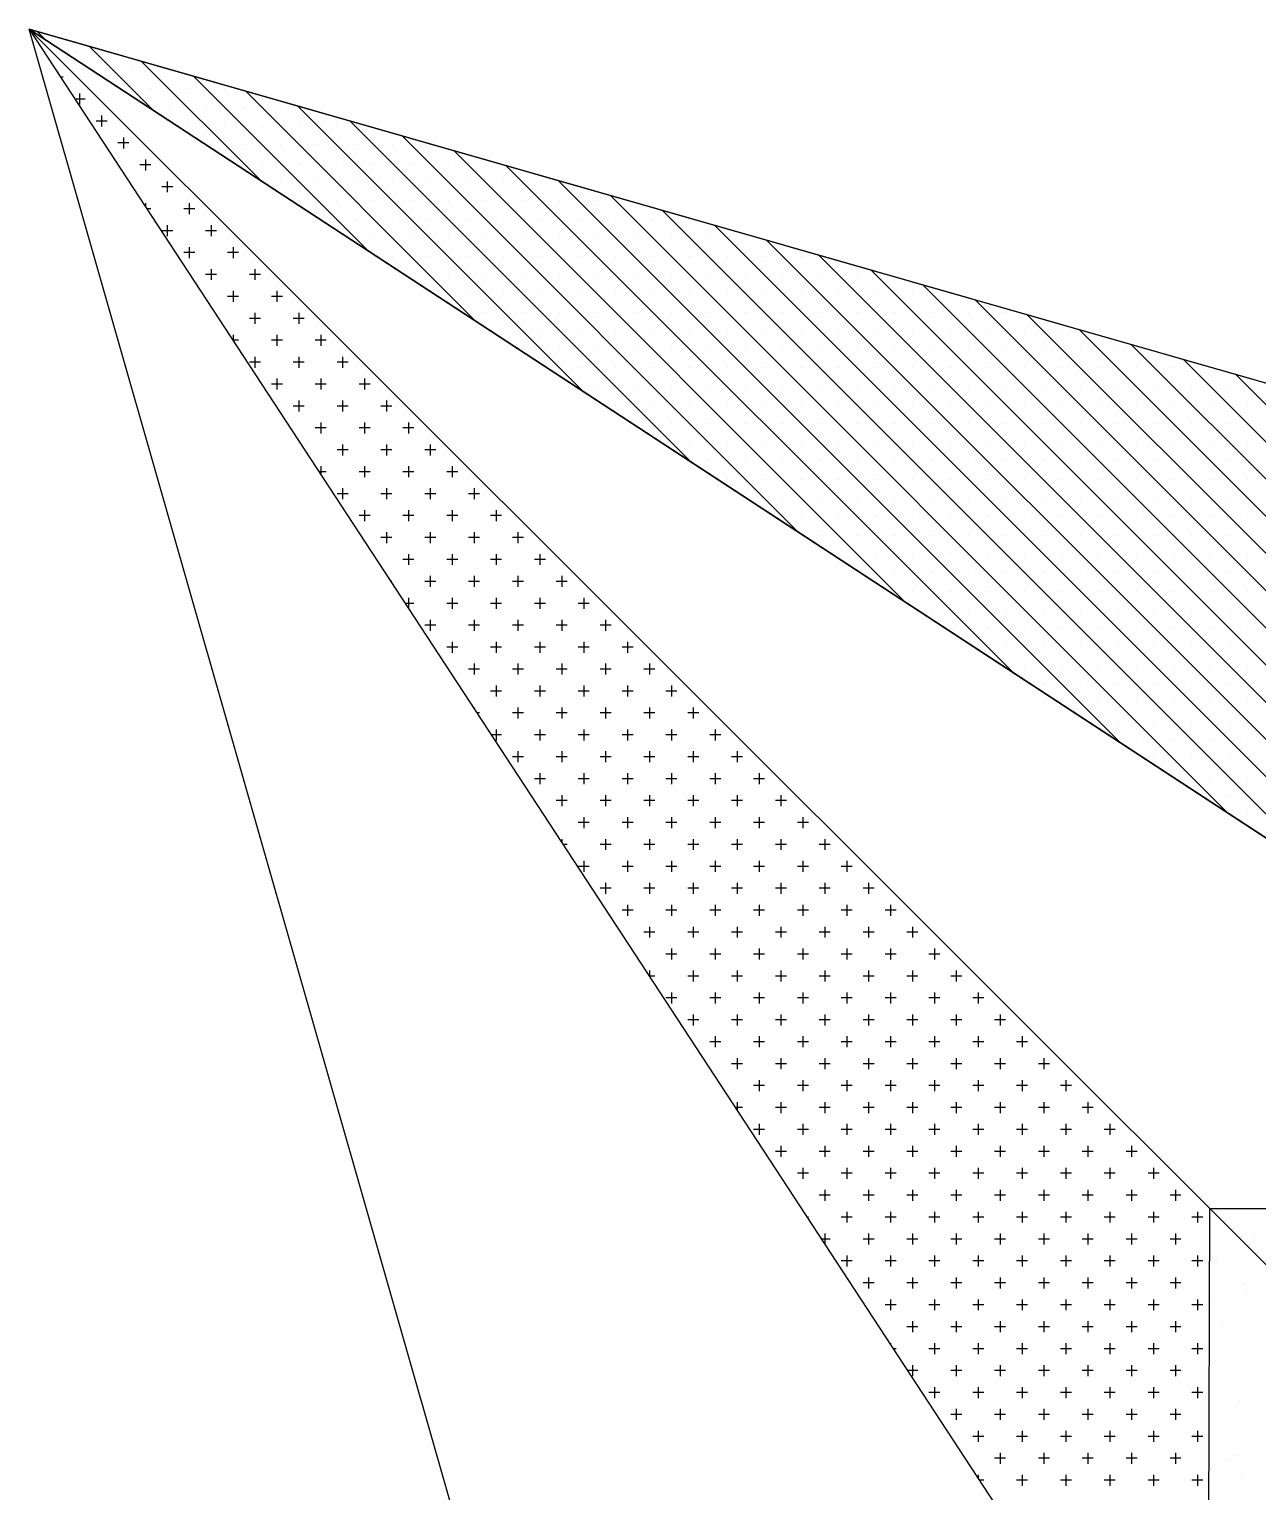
# Model space of a CAD drawing. Extents: x 17373 to 24759, y 49315 to 53755.
# Drawn here: x 19573 to 20344, y 50598 to 51515 of the extents above; entities that cross this region are included whole.
import ezdxf

# ---------------------------------------------------------------- set-up
doc = ezdxf.new("R2010")
doc.units = 0
doc.header["$LTSCALE"] = 10
doc.header["$MEASUREMENT"] = 0
doc.layers.get('0').update_dxf_attribs({"color": 3, "linetype": 'CONTINUOUS'})
for name, color, linetype in [('3', 3, 'CONTINUOUS'), ('7', 7, 'CONTINUOUS'), ('BH', 3, 'CONTINUOUS')]:
    doc.layers.add(name, color=color, linetype=linetype)

# ---------------------------------------------------------------- blocks, each defined once
blk = doc.blocks.new('*X7')
at = {"color": 0}
for p, q in [((1341.43, 642.65), (1341.43, 642.65)), ((1343.61, 635.95), (1343.61, 635.95)), ((1344.87, 597.42), (1344.87, 597.42)), ((1347.07, 598.44), (1347.07, 598.44)), ((1349.46, 591.92), (1349.46, 591.92))]:
    blk.add_line(p, q, dxfattribs=at)
blk = doc.blocks.new('*X5')
at = {"color": 0}
for p, q in [((1342.01, 654.97), (1342.01, 654.97)), ((1349.82, 647.48), (1349.82, 647.48)), ((1350.49, 645.51), (1350.49, 645.51)), ((1348.6, 614.19), (1348.6, 614.19))]:
    blk.add_line(p, q, dxfattribs=at)
blk = doc.blocks.new('*X4')
at = {"color": 0}
blk.add_line((1352.72, 660.56), (1352.72, 660.56), dxfattribs=at)
blk = doc.blocks.new('*X6')
at = {"color": 0}
for p, q in [((668.75, 1418.75), (671.875, 1418.75)), ((670.3125, 1417.1875), (670.3125, 1420.3125)), ((681.25, 1418.75), (684.375, 1418.75)), ((682.8125, 1417.1875), (682.8125, 1420.3125)), ((693.75, 1418.75), (696.875, 1418.75)), ((695.3125, 1417.1875), (695.3125, 1420.3125)), ((706.25, 1418.75), (709.375, 1418.75)), ((707.8125, 1417.1875), (707.8125, 1420.3125)), ((718.75, 1418.75), (721.875, 1418.75)), ((720.3125, 1417.1875), (720.3125, 1420.3125)), ((731.25, 1418.75), (732.5215, 1418.75)), ((732.8125, 1417.1875), (732.8125, 1418.3056)), ((676.5625, 1410.9375), (676.5625, 1414.0625)), ((689.0625, 1410.9375), (689.0625, 1414.0625)), ((701.5625, 1410.9375), (701.5625, 1414.0625)), ((714.0625, 1410.9375), (714.0625, 1414.0625)), ((726.5625, 1410.9375), (726.5625, 1414.0625)), ((675, 1412.5), (678.125, 1412.5)), ((687.5, 1412.5), (690.625, 1412.5)), ((700, 1412.5), (703.125, 1412.5)), ((712.5, 1412.5), (715.625, 1412.5)), ((725, 1412.5), (728.125, 1412.5)), ((668.75, 1406.25), (671.875, 1406.25)), ((670.3125, 1404.6875), (670.3125, 1407.8125)), ((681.25, 1406.25), (684.375, 1406.25)), ((682.8125, 1404.6875), (682.8125, 1407.8125)), ((693.75, 1406.25), (696.875, 1406.25)), ((695.3125, 1404.6875), (695.3125, 1407.8125)), ((706.25, 1406.25), (709.375, 1406.25)), ((707.8125, 1404.6875), (707.8125, 1407.8125)), ((718.75, 1406.25), (721.875, 1406.25)), ((720.3125, 1404.6875), (720.3125, 1407.8125)), ((731.25, 1406.25), (734.375, 1406.25)), ((732.8125, 1404.6875), (732.8125, 1407.8125)), ((676.5625, 1398.4375), (676.5625, 1401.5625)), ((689.0625, 1398.4375), (689.0625, 1401.5625)), ((701.5625, 1398.4375), (701.5625, 1401.5625)), ((714.0625, 1398.4375), (714.0625, 1401.5625)), ((726.5625, 1398.4375), (726.5625, 1401.5625)), ((739.0625, 1398.4375), (739.0625, 1401.5625)), ((675, 1400), (678.125, 1400)), ((687.5, 1400), (690.625, 1400)), ((700, 1400), (703.125, 1400)), ((712.5, 1400), (715.625, 1400)), ((725, 1400), (728.125, 1400)), ((737.5, 1400), (740.625, 1400)), ((668.75, 1393.75), (671.875, 1393.75)), ((670.3125, 1392.1875), (670.3125, 1395.3125)), ((681.25, 1393.75), (684.375, 1393.75)), ((682.8125, 1392.1875), (682.8125, 1395.3125)), ((693.75, 1393.75), (696.875, 1393.75)), ((695.3125, 1392.1875), (695.3125, 1395.3125)), ((706.25, 1393.75), (709.375, 1393.75)), ((707.8125, 1392.1875), (707.8125, 1395.3125)), ((718.75, 1393.75), (721.875, 1393.75)), ((720.3125, 1392.1875), (720.3125, 1395.3125)), ((731.25, 1393.75), (734.375, 1393.75)), ((732.8125, 1392.1875), (732.8125, 1395.3125)), ((743.75, 1393.75), (746.875, 1393.75)), ((745.3125, 1392.1875), (745.3125, 1395.3125)), ((676.5625, 1385.9375), (676.5625, 1389.0625)), ((689.0625, 1385.9375), (689.0625, 1389.0625)), ((701.5625, 1385.9375), (701.5625, 1389.0625)), ((714.0625, 1385.9375), (714.0625, 1389.0625)), ((726.5625, 1385.9375), (726.5625, 1389.0625)), ((739.0625, 1385.9375), (739.0625, 1389.0625)), ((751.5625, 1385.9375), (751.5625, 1389.0625)), ((675, 1387.5), (678.125, 1387.5)), ((687.5, 1387.5), (690.625, 1387.5)), ((700, 1387.5), (703.125, 1387.5)), ((712.5, 1387.5), (715.625, 1387.5)), ((725, 1387.5), (728.125, 1387.5)), ((737.5, 1387.5), (740.625, 1387.5)), ((750, 1387.5), (752.9863, 1387.5)), ((668.75, 1381.25), (671.875, 1381.25)), ((670.3125, 1379.6875), (670.3125, 1382.8125)), ((681.25, 1381.25), (684.375, 1381.25)), ((682.8125, 1379.6875), (682.8125, 1382.8125)), ((693.75, 1381.25), (696.875, 1381.25)), ((695.3125, 1379.6875), (695.3125, 1382.8125)), ((706.25, 1381.25), (709.375, 1381.25)), ((707.8125, 1379.6875), (707.8125, 1382.8125)), ((718.75, 1381.25), (721.875, 1381.25)), ((720.3125, 1379.6875), (720.3125, 1382.8125)), ((731.25, 1381.25), (734.375, 1381.25)), ((732.8125, 1379.6875), (732.8125, 1382.8125)), ((743.75, 1381.25), (746.875, 1381.25)), ((745.3125, 1379.6875), (745.3125, 1382.8125)), ((756.25, 1381.25), (757.0793, 1381.25)), ((676.5625, 1373.4375), (676.5625, 1376.5625)), ((689.0625, 1373.4375), (689.0625, 1376.5625)), ((701.5625, 1373.4375), (701.5625, 1376.5625)), ((714.0625, 1373.4375), (714.0625, 1376.5625)), ((726.5625, 1373.4375), (726.5625, 1376.5625)), ((739.0625, 1373.4375), (739.0625, 1376.5625)), ((751.5625, 1373.4375), (751.5625, 1376.5625)), ((757.8125, 1379.6875), (757.8125, 1380.1304)), ((675, 1375), (678.125, 1375)), ((687.5, 1375), (690.625, 1375)), ((700, 1375), (703.125, 1375)), ((712.5, 1375), (715.625, 1375)), ((725, 1375), (728.125, 1375)), ((737.5, 1375), (740.625, 1375)), ((750, 1375), (753.125, 1375)), ((668.75, 1368.75), (671.875, 1368.75)), ((670.3125, 1367.1875), (670.3125, 1370.3125)), ((681.25, 1368.75), (684.375, 1368.75)), ((682.8125, 1367.1875), (682.8125, 1370.3125)), ((693.75, 1368.75), (696.875, 1368.75)), ((695.3125, 1367.1875), (695.3125, 1370.3125)), ((706.25, 1368.75), (709.375, 1368.75)), ((707.8125, 1367.1875), (707.8125, 1370.3125)), ((718.75, 1368.75), (721.875, 1368.75)), ((720.3125, 1367.1875), (720.3125, 1370.3125)), ((731.25, 1368.75), (734.375, 1368.75)), ((732.8125, 1367.1875), (732.8125, 1370.3125)), ((743.75, 1368.75), (746.875, 1368.75)), ((745.3125, 1367.1875), (745.3125, 1370.3125)), ((756.25, 1368.75), (759.375, 1368.75)), ((757.8125, 1367.1875), (757.8125, 1370.3125)), ((676.5625, 1360.9375), (676.5625, 1364.0625)), ((689.0625, 1360.9375), (689.0625, 1364.0625)), ((701.5625, 1360.9375), (701.5625, 1364.0625)), ((714.0625, 1360.9375), (714.0625, 1364.0625)), ((726.5625, 1360.9375), (726.5625, 1364.0625)), ((739.0625, 1360.9375), (739.0625, 1364.0625)), ((751.5625, 1360.9375), (751.5625, 1364.0625)), ((764.0625, 1360.9375), (764.0625, 1364.0625)), ((675, 1362.5), (678.125, 1362.5)), ((687.5, 1362.5), (690.625, 1362.5)), ((700, 1362.5), (703.125, 1362.5)), ((712.5, 1362.5), (715.625, 1362.5)), ((725, 1362.5), (728.125, 1362.5)), ((737.5, 1362.5), (740.625, 1362.5)), ((750, 1362.5), (753.125, 1362.5)), ((762.5, 1362.5), (765.625, 1362.5)), ((668.75, 1356.25), (671.875, 1356.25)), ((670.3125, 1354.6875), (670.3125, 1357.8125)), ((681.25, 1356.25), (684.375, 1356.25)), ((682.8125, 1354.6875), (682.8125, 1357.8125)), ((693.75, 1356.25), (696.875, 1356.25)), ((695.3125, 1354.6875), (695.3125, 1357.8125)), ((706.25, 1356.25), (709.375, 1356.25)), ((707.8125, 1354.6875), (707.8125, 1357.8125)), ((718.75, 1356.25), (721.875, 1356.25)), ((720.3125, 1354.6875), (720.3125, 1357.8125)), ((731.25, 1356.25), (734.375, 1356.25)), ((732.8125, 1354.6875), (732.8125, 1357.8125)), ((743.75, 1356.25), (746.875, 1356.25)), ((745.3125, 1354.6875), (745.3125, 1357.8125)), ((756.25, 1356.25), (759.375, 1356.25)), ((757.8125, 1354.6875), (757.8125, 1357.8125)), ((768.75, 1356.25), (771.875, 1356.25)), ((770.3125, 1354.6875), (770.3125, 1357.8125)), ((676.5625, 1348.4375), (676.5625, 1351.5625)), ((689.0625, 1348.4375), (689.0625, 1351.5625)), ((701.5625, 1348.4375), (701.5625, 1351.5625)), ((714.0625, 1348.4375), (714.0625, 1351.5625)), ((726.5625, 1348.4375), (726.5625, 1351.5625)), ((739.0625, 1348.4375), (739.0625, 1351.5625)), ((751.5625, 1348.4375), (751.5625, 1351.5625)), ((764.0625, 1348.4375), (764.0625, 1351.5625)), ((776.5625, 1348.4375), (776.5625, 1351.499)), ((675, 1350), (678.125, 1350)), ((687.5, 1350), (690.625, 1350)), ((700, 1350), (703.125, 1350)), ((712.5, 1350), (715.625, 1350)), ((725, 1350), (728.125, 1350)), ((737.5, 1350), (740.625, 1350)), ((750, 1350), (753.125, 1350)), ((762.5, 1350), (765.625, 1350)), ((775, 1350), (777.5441, 1350)), ((668.75, 1343.75), (671.875, 1343.75)), ((670.3125, 1342.1875), (670.3125, 1345.3125)), ((681.25, 1343.75), (684.375, 1343.75)), ((682.8125, 1342.1875), (682.8125, 1345.3125)), ((693.75, 1343.75), (696.875, 1343.75)), ((695.3125, 1342.1875), (695.3125, 1345.3125)), ((706.25, 1343.75), (709.375, 1343.75)), ((707.8125, 1342.1875), (707.8125, 1345.3125)), ((718.75, 1343.75), (721.875, 1343.75)), ((720.3125, 1342.1875), (720.3125, 1345.3125)), ((731.25, 1343.75), (734.375, 1343.75)), ((732.8125, 1342.1875), (732.8125, 1345.3125)), ((743.75, 1343.75), (746.875, 1343.75)), ((745.3125, 1342.1875), (745.3125, 1345.3125)), ((756.25, 1343.75), (759.375, 1343.75)), ((757.8125, 1342.1875), (757.8125, 1345.3125)), ((768.75, 1343.75), (771.875, 1343.75)), ((770.3125, 1342.1875), (770.3125, 1345.3125)), ((781.25, 1343.75), (781.6371, 1343.75)), ((676.5625, 1335.9375), (676.5625, 1339.0625)), ((689.0625, 1335.9375), (689.0625, 1339.0625)), ((701.5625, 1335.9375), (701.5625, 1339.0625)), ((714.0625, 1335.9375), (714.0625, 1339.0625)), ((726.5625, 1335.9375), (726.5625, 1339.0625)), ((739.0625, 1335.9375), (739.0625, 1339.0625)), ((751.5625, 1335.9375), (751.5625, 1339.0625)), ((764.0625, 1335.9375), (764.0625, 1339.0625)), ((776.5625, 1335.9375), (776.5625, 1339.0625)), ((675, 1337.5), (678.125, 1337.5)), ((687.5, 1337.5), (690.625, 1337.5)), ((700, 1337.5), (703.125, 1337.5)), ((712.5, 1337.5), (715.625, 1337.5)), ((725, 1337.5), (728.125, 1337.5)), ((737.5, 1337.5), (740.625, 1337.5)), ((750, 1337.5), (753.125, 1337.5)), ((762.5, 1337.5), (765.625, 1337.5)), ((775, 1337.5), (778.125, 1337.5)), ((681.25, 1331.25), (684.375, 1331.25)), ((682.8125, 1329.6875), (682.8125, 1332.8125)), ((693.75, 1331.25), (696.875, 1331.25)), ((695.3125, 1329.6875), (695.3125, 1332.8125)), ((706.25, 1331.25), (709.375, 1331.25)), ((707.8125, 1329.6875), (707.8125, 1332.8125)), ((718.75, 1331.25), (721.875, 1331.25)), ((720.3125, 1329.6875), (720.3125, 1332.8125)), ((731.25, 1331.25), (734.375, 1331.25)), ((732.8125, 1329.6875), (732.8125, 1332.8125)), ((743.75, 1331.25), (746.875, 1331.25)), ((745.3125, 1329.6875), (745.3125, 1332.8125)), ((756.25, 1331.25), (759.375, 1331.25)), ((757.8125, 1329.6875), (757.8125, 1332.8125)), ((768.75, 1331.25), (771.875, 1331.25)), ((770.3125, 1329.6875), (770.3125, 1332.8125)), ((781.25, 1331.25), (784.375, 1331.25)), ((782.8125, 1329.6875), (782.8125, 1332.8125)), ((689.0625, 1323.4375), (689.0625, 1326.5625)), ((701.5625, 1323.4375), (701.5625, 1326.5625)), ((714.0625, 1323.4375), (714.0625, 1326.5625)), ((726.5625, 1323.4375), (726.5625, 1326.5625)), ((739.0625, 1323.4375), (739.0625, 1326.5625)), ((751.5625, 1323.4375), (751.5625, 1326.5625)), ((764.0625, 1323.4375), (764.0625, 1326.5625)), ((776.5625, 1323.4375), (776.5625, 1326.5625)), ((789.0625, 1323.4375), (789.0625, 1326.5625)), ((687.5, 1325), (690.625, 1325)), ((700, 1325), (703.125, 1325)), ((712.5, 1325), (715.625, 1325)), ((725, 1325), (728.125, 1325)), ((737.5, 1325), (740.625, 1325)), ((750, 1325), (753.125, 1325)), ((762.5, 1325), (765.625, 1325)), ((775, 1325), (778.125, 1325)), ((787.5, 1325), (790.625, 1325)), ((693.75, 1318.75), (696.875, 1318.75)), ((695.3125, 1317.1875), (695.3125, 1320.3125)), ((706.25, 1318.75), (709.375, 1318.75)), ((707.8125, 1317.1875), (707.8125, 1320.3125)), ((718.75, 1318.75), (721.875, 1318.75)), ((720.3125, 1317.1875), (720.3125, 1320.3125)), ((731.25, 1318.75), (734.375, 1318.75)), ((732.8125, 1317.1875), (732.8125, 1320.3125)), ((743.75, 1318.75), (746.875, 1318.75)), ((745.3125, 1317.1875), (745.3125, 1320.3125)), ((756.25, 1318.75), (759.375, 1318.75)), ((757.8125, 1317.1875), (757.8125, 1320.3125)), ((768.75, 1318.75), (771.875, 1318.75)), ((770.3125, 1317.1875), (770.3125, 1320.3125)), ((781.25, 1318.75), (784.375, 1318.75)), ((782.8125, 1317.1875), (782.8125, 1320.3125)), ((793.75, 1318.75), (796.875, 1318.75)), ((795.3125, 1317.1875), (795.3125, 1320.3125)), ((701.5625, 1310.9375), (701.5625, 1314.0625)), ((714.0625, 1310.9375), (714.0625, 1314.0625)), ((726.5625, 1310.9375), (726.5625, 1314.0625)), ((739.0625, 1310.9375), (739.0625, 1314.0625)), ((751.5625, 1310.9375), (751.5625, 1314.0625)), ((764.0625, 1310.9375), (764.0625, 1314.0625)), ((776.5625, 1310.9375), (776.5625, 1314.0625)), ((789.0625, 1310.9375), (789.0625, 1314.0625)), ((700, 1312.5), (703.125, 1312.5)), ((712.5, 1312.5), (715.625, 1312.5)), ((725, 1312.5), (728.125, 1312.5)), ((737.5, 1312.5), (740.625, 1312.5)), ((750, 1312.5), (753.125, 1312.5)), ((762.5, 1312.5), (765.625, 1312.5)), ((775, 1312.5), (778.125, 1312.5)), ((787.5, 1312.5), (790.625, 1312.5)), ((800, 1312.5), (802.1019, 1312.5)), ((801.5625, 1310.9375), (801.5625, 1313.3237)), ((706.25, 1306.25), (709.375, 1306.25)), ((707.8125, 1304.6875), (707.8125, 1307.8125)), ((718.75, 1306.25), (721.875, 1306.25)), ((720.3125, 1304.6875), (720.3125, 1307.8125)), ((731.25, 1306.25), (734.375, 1306.25)), ((732.8125, 1304.6875), (732.8125, 1307.8125)), ((743.75, 1306.25), (746.875, 1306.25)), ((745.3125, 1304.6875), (745.3125, 1307.8125)), ((756.25, 1306.25), (759.375, 1306.25)), ((757.8125, 1304.6875), (757.8125, 1307.8125)), ((768.75, 1306.25), (771.875, 1306.25)), ((770.3125, 1304.6875), (770.3125, 1307.8125)), ((781.25, 1306.25), (784.375, 1306.25)), ((782.8125, 1304.6875), (782.8125, 1307.8125)), ((793.75, 1306.25), (796.875, 1306.25)), ((795.3125, 1304.6875), (795.3125, 1307.8125)), ((714.0625, 1298.4375), (714.0625, 1301.5625)), ((726.5625, 1298.4375), (726.5625, 1301.5625)), ((739.0625, 1298.4375), (739.0625, 1301.5625)), ((751.5625, 1298.4375), (751.5625, 1301.5625)), ((764.0625, 1298.4375), (764.0625, 1301.5625)), ((776.5625, 1298.4375), (776.5625, 1301.5625)), ((789.0625, 1298.4375), (789.0625, 1301.5625)), ((801.5625, 1298.4375), (801.5625, 1301.5625)), ((712.5, 1300), (715.625, 1300)), ((725, 1300), (728.125, 1300)), ((737.5, 1300), (740.625, 1300)), ((750, 1300), (753.125, 1300)), ((762.5, 1300), (765.625, 1300)), ((775, 1300), (778.125, 1300)), ((787.5, 1300), (790.625, 1300)), ((800, 1300), (803.125, 1300)), ((718.75, 1293.75), (721.875, 1293.75)), ((720.3125, 1292.1875), (720.3125, 1295.3125)), ((731.25, 1293.75), (734.375, 1293.75)), ((732.8125, 1292.1875), (732.8125, 1295.3125)), ((743.75, 1293.75), (746.875, 1293.75)), ((745.3125, 1292.1875), (745.3125, 1295.3125)), ((756.25, 1293.75), (759.375, 1293.75)), ((757.8125, 1292.1875), (757.8125, 1295.3125)), ((768.75, 1293.75), (771.875, 1293.75)), ((770.3125, 1292.1875), (770.3125, 1295.3125)), ((781.25, 1293.75), (784.375, 1293.75)), ((782.8125, 1292.1875), (782.8125, 1295.3125)), ((793.75, 1293.75), (796.875, 1293.75)), ((795.3125, 1292.1875), (795.3125, 1295.3125)), ((806.25, 1293.75), (809.375, 1293.75)), ((807.8125, 1292.1875), (807.8125, 1295.3125)), ((726.5625, 1285.9375), (726.5625, 1289.0625)), ((739.0625, 1285.9375), (739.0625, 1289.0625)), ((751.5625, 1285.9375), (751.5625, 1289.0625)), ((764.0625, 1285.9375), (764.0625, 1289.0625)), ((776.5625, 1285.9375), (776.5625, 1289.0625)), ((789.0625, 1285.9375), (789.0625, 1289.0625)), ((801.5625, 1285.9375), (801.5625, 1289.0625)), ((814.0625, 1285.9375), (814.0625, 1289.0625)), ((725, 1287.5), (728.125, 1287.5)), ((737.5, 1287.5), (740.625, 1287.5)), ((750, 1287.5), (753.125, 1287.5)), ((762.5, 1287.5), (765.625, 1287.5)), ((775, 1287.5), (778.125, 1287.5)), ((787.5, 1287.5), (790.625, 1287.5)), ((800, 1287.5), (803.125, 1287.5)), ((812.5, 1287.5), (815.625, 1287.5)), ((731.25, 1281.25), (734.375, 1281.25)), ((732.8125, 1279.6875), (732.8125, 1282.8125)), ((743.75, 1281.25), (746.875, 1281.25)), ((745.3125, 1279.6875), (745.3125, 1282.8125)), ((756.25, 1281.25), (759.375, 1281.25)), ((757.8125, 1279.6875), (757.8125, 1282.8125)), ((768.75, 1281.25), (771.875, 1281.25)), ((770.3125, 1279.6875), (770.3125, 1282.8125)), ((781.25, 1281.25), (784.375, 1281.25)), ((782.8125, 1279.6875), (782.8125, 1282.8125)), ((793.75, 1281.25), (796.875, 1281.25)), ((795.3125, 1279.6875), (795.3125, 1282.8125)), ((806.25, 1281.25), (809.375, 1281.25)), ((807.8125, 1279.6875), (807.8125, 1282.8125)), ((818.75, 1281.25), (821.875, 1281.25)), ((820.3125, 1279.6875), (820.3125, 1282.8125)), ((739.0625, 1273.4375), (739.0625, 1276.5625)), ((751.5625, 1273.4375), (751.5625, 1276.5625)), ((764.0625, 1273.4375), (764.0625, 1276.5625)), ((776.5625, 1273.4375), (776.5625, 1276.5625)), ((789.0625, 1273.4375), (789.0625, 1276.5625)), ((801.5625, 1273.4375), (801.5625, 1276.5625)), ((814.0625, 1273.4375), (814.0625, 1276.5625)), ((737.5, 1275), (740.625, 1275)), ((750, 1275), (753.125, 1275)), ((762.5, 1275), (765.625, 1275)), ((775, 1275), (778.125, 1275)), ((787.5, 1275), (790.625, 1275)), ((800, 1275), (803.125, 1275)), ((812.5, 1275), (815.625, 1275)), ((825, 1275), (826.6598, 1275)), ((826.5625, 1273.4375), (826.5625, 1275.1485)), ((743.75, 1268.75), (746.875, 1268.75)), ((745.3125, 1267.1875), (745.3125, 1270.3125)), ((756.25, 1268.75), (759.375, 1268.75)), ((757.8125, 1267.1875), (757.8125, 1270.3125)), ((768.75, 1268.75), (771.875, 1268.75)), ((770.3125, 1267.1875), (770.3125, 1270.3125)), ((781.25, 1268.75), (784.375, 1268.75)), ((782.8125, 1267.1875), (782.8125, 1270.3125)), ((793.75, 1268.75), (796.875, 1268.75)), ((795.3125, 1267.1875), (795.3125, 1270.3125)), ((806.25, 1268.75), (809.375, 1268.75)), ((807.8125, 1267.1875), (807.8125, 1270.3125)), ((818.75, 1268.75), (821.875, 1268.75)), ((820.3125, 1267.1875), (820.3125, 1270.3125)), ((751.5625, 1260.9375), (751.5625, 1264.0625)), ((764.0625, 1260.9375), (764.0625, 1264.0625)), ((776.5625, 1260.9375), (776.5625, 1264.0625)), ((789.0625, 1260.9375), (789.0625, 1264.0625)), ((801.5625, 1260.9375), (801.5625, 1264.0625)), ((814.0625, 1260.9375), (814.0625, 1264.0625)), ((826.5625, 1260.9375), (826.5625, 1264.0625)), ((750, 1262.5), (753.125, 1262.5)), ((762.5, 1262.5), (765.625, 1262.5)), ((775, 1262.5), (778.125, 1262.5)), ((787.5, 1262.5), (790.625, 1262.5)), ((800, 1262.5), (803.125, 1262.5)), ((812.5, 1262.5), (815.625, 1262.5)), ((825, 1262.5), (828.125, 1262.5)), ((756.25, 1256.25), (759.375, 1256.25)), ((757.8125, 1254.6875), (757.8125, 1257.8125)), ((768.75, 1256.25), (771.875, 1256.25)), ((770.3125, 1254.6875), (770.3125, 1257.8125)), ((781.25, 1256.25), (784.375, 1256.25)), ((782.8125, 1254.6875), (782.8125, 1257.8125)), ((793.75, 1256.25), (796.875, 1256.25)), ((795.3125, 1254.6875), (795.3125, 1257.8125)), ((806.25, 1256.25), (809.375, 1256.25)), ((807.8125, 1254.6875), (807.8125, 1257.8125)), ((818.75, 1256.25), (821.875, 1256.25)), ((820.3125, 1254.6875), (820.3125, 1257.8125)), ((831.25, 1256.25), (834.375, 1256.25)), ((832.8125, 1254.6875), (832.8125, 1257.8125)), ((764.0625, 1248.4375), (764.0625, 1251.5625)), ((776.5625, 1248.4375), (776.5625, 1251.5625)), ((789.0625, 1248.4375), (789.0625, 1251.5625)), ((801.5625, 1248.4375), (801.5625, 1251.5625)), ((814.0625, 1248.4375), (814.0625, 1251.5625)), ((826.5625, 1248.4375), (826.5625, 1251.5625)), ((839.0625, 1248.4375), (839.0625, 1251.5625)), ((762.5, 1250), (765.625, 1250)), ((775, 1250), (778.125, 1250)), ((787.5, 1250), (790.625, 1250)), ((800, 1250), (803.125, 1250)), ((812.5, 1250), (815.625, 1250)), ((825, 1250), (828.125, 1250)), ((837.5, 1250), (840.625, 1250)), ((768.75, 1243.75), (771.875, 1243.75)), ((770.3125, 1242.1875), (770.3125, 1245.3125)), ((781.25, 1243.75), (784.375, 1243.75)), ((782.8125, 1242.1875), (782.8125, 1245.3125)), ((793.75, 1243.75), (796.875, 1243.75)), ((795.3125, 1242.1875), (795.3125, 1245.3125)), ((806.25, 1243.75), (809.375, 1243.75)), ((807.8125, 1242.1875), (807.8125, 1245.3125)), ((818.75, 1243.75), (821.875, 1243.75)), ((820.3125, 1242.1875), (820.3125, 1245.3125)), ((831.25, 1243.75), (834.375, 1243.75)), ((832.8125, 1242.1875), (832.8125, 1245.3125)), ((843.75, 1243.75), (846.875, 1243.75)), ((845.3125, 1242.1875), (845.3125, 1245.3125)), ((776.5625, 1235.9375), (776.5625, 1239.0625)), ((789.0625, 1235.9375), (789.0625, 1239.0625)), ((801.5625, 1235.9375), (801.5625, 1239.0625)), ((814.0625, 1235.9375), (814.0625, 1239.0625)), ((826.5625, 1235.9375), (826.5625, 1239.0625)), ((839.0625, 1235.9375), (839.0625, 1239.0625)), ((775, 1237.5), (778.125, 1237.5)), ((787.5, 1237.5), (790.625, 1237.5)), ((800, 1237.5), (803.125, 1237.5)), ((812.5, 1237.5), (815.625, 1237.5)), ((825, 1237.5), (828.125, 1237.5)), ((837.5, 1237.5), (840.625, 1237.5)), ((850, 1237.5), (851.2176, 1237.5)), ((851.5625, 1235.9375), (851.5625, 1236.9733)), ((781.25, 1231.25), (784.375, 1231.25)), ((782.8125, 1229.6875), (782.8125, 1232.8125)), ((793.75, 1231.25), (796.875, 1231.25)), ((795.3125, 1229.6875), (795.3125, 1232.8125)), ((806.25, 1231.25), (809.375, 1231.25)), ((807.8125, 1229.6875), (807.8125, 1232.8125)), ((818.75, 1231.25), (821.875, 1231.25)), ((820.3125, 1229.6875), (820.3125, 1232.8125)), ((831.25, 1231.25), (834.375, 1231.25)), ((832.8125, 1229.6875), (832.8125, 1232.8125)), ((843.75, 1231.25), (846.875, 1231.25)), ((845.3125, 1229.6875), (845.3125, 1232.8125)), ((789.0625, 1223.4375), (789.0625, 1226.5625)), ((801.5625, 1223.4375), (801.5625, 1226.5625)), ((814.0625, 1223.4375), (814.0625, 1226.5625)), ((826.5625, 1223.4375), (826.5625, 1226.5625)), ((839.0625, 1223.4375), (839.0625, 1226.5625)), ((851.5625, 1223.4375), (851.5625, 1226.5625)), ((787.5, 1225), (790.625, 1225)), ((800, 1225), (803.125, 1225)), ((812.5, 1225), (815.625, 1225)), ((825, 1225), (828.125, 1225)), ((837.5, 1225), (840.625, 1225)), ((850, 1225), (853.125, 1225)), ((793.75, 1218.75), (796.875, 1218.75)), ((795.3125, 1217.1875), (795.3125, 1220.3125)), ((806.25, 1218.75), (809.375, 1218.75)), ((807.8125, 1217.1875), (807.8125, 1220.3125)), ((818.75, 1218.75), (821.875, 1218.75)), ((820.3125, 1217.1875), (820.3125, 1220.3125)), ((831.25, 1218.75), (834.375, 1218.75)), ((832.8125, 1217.1875), (832.8125, 1220.3125)), ((843.75, 1218.75), (846.875, 1218.75)), ((845.3125, 1217.1875), (845.3125, 1220.3125)), ((856.25, 1218.75), (859.375, 1218.75)), ((857.8125, 1217.1875), (857.8125, 1220.3125)), ((801.5625, 1210.9375), (801.5625, 1214.0625)), ((814.0625, 1210.9375), (814.0625, 1214.0625)), ((826.5625, 1210.9375), (826.5625, 1214.0625)), ((839.0625, 1210.9375), (839.0625, 1214.0625)), ((851.5625, 1210.9375), (851.5625, 1214.0625)), ((864.0625, 1210.9375), (864.0625, 1214.0625)), ((800, 1212.5), (803.125, 1212.5)), ((812.5, 1212.5), (815.625, 1212.5)), ((825, 1212.5), (828.125, 1212.5)), ((837.5, 1212.5), (840.625, 1212.5)), ((850, 1212.5), (853.125, 1212.5)), ((862.5, 1212.5), (865.625, 1212.5)), ((806.25, 1206.25), (809.375, 1206.25)), ((807.8125, 1204.6875), (807.8125, 1207.8125)), ((818.75, 1206.25), (821.875, 1206.25)), ((820.3125, 1204.6875), (820.3125, 1207.8125)), ((831.25, 1206.25), (834.375, 1206.25)), ((832.8125, 1204.6875), (832.8125, 1207.8125)), ((843.75, 1206.25), (846.875, 1206.25)), ((845.3125, 1204.6875), (845.3125, 1207.8125)), ((856.25, 1206.25), (859.375, 1206.25)), ((857.8125, 1204.6875), (857.8125, 1207.8125)), ((868.75, 1206.25), (871.6824, 1206.25)), ((870.3125, 1204.6875), (870.3125, 1207.8125)), ((814.0625, 1198.4375), (814.0625, 1201.5625)), ((826.5625, 1198.4375), (826.5625, 1201.5625)), ((839.0625, 1198.4375), (839.0625, 1201.5625)), ((851.5625, 1198.4375), (851.5625, 1201.5625)), ((864.0625, 1198.4375), (864.0625, 1201.5625)), ((812.5, 1200), (815.625, 1200)), ((825, 1200), (828.125, 1200)), ((837.5, 1200), (840.625, 1200)), ((850, 1200), (853.125, 1200)), ((862.5, 1200), (865.625, 1200)), ((875, 1200), (875.7754, 1200)), ((876.5625, 1198.4375), (876.5625, 1198.7981)), ((818.75, 1193.75), (821.875, 1193.75)), ((820.3125, 1192.1875), (820.3125, 1195.3125)), ((831.25, 1193.75), (834.375, 1193.75)), ((832.8125, 1192.1875), (832.8125, 1195.3125)), ((843.75, 1193.75), (846.875, 1193.75)), ((845.3125, 1192.1875), (845.3125, 1195.3125)), ((856.25, 1193.75), (859.375, 1193.75)), ((857.8125, 1192.1875), (857.8125, 1195.3125)), ((868.75, 1193.75), (871.875, 1193.75)), ((870.3125, 1192.1875), (870.3125, 1195.3125)), ((826.5625, 1185.9375), (826.5625, 1189.0625)), ((839.0625, 1185.9375), (839.0625, 1189.0625)), ((851.5625, 1185.9375), (851.5625, 1189.0625)), ((864.0625, 1185.9375), (864.0625, 1189.0625)), ((876.5625, 1185.9375), (876.5625, 1189.0625)), ((825, 1187.5), (828.125, 1187.5)), ((837.5, 1187.5), (840.625, 1187.5)), ((850, 1187.5), (853.125, 1187.5)), ((862.5, 1187.5), (865.625, 1187.5)), ((875, 1187.5), (878.125, 1187.5)), ((831.25, 1181.25), (834.375, 1181.25)), ((832.8125, 1179.6875), (832.8125, 1182.8125)), ((843.75, 1181.25), (846.875, 1181.25)), ((845.3125, 1179.6875), (845.3125, 1182.8125)), ((856.25, 1181.25), (859.375, 1181.25)), ((857.8125, 1179.6875), (857.8125, 1182.8125)), ((868.75, 1181.25), (871.875, 1181.25)), ((870.3125, 1179.6875), (870.3125, 1182.8125)), ((881.25, 1181.25), (884.375, 1181.25)), ((882.8125, 1179.6875), (882.8125, 1182.8125)), ((839.0625, 1173.4375), (839.0625, 1176.5625)), ((851.5625, 1173.4375), (851.5625, 1176.5625)), ((864.0625, 1173.4375), (864.0625, 1176.5625)), ((876.5625, 1173.4375), (876.5625, 1176.5625)), ((889.0625, 1173.4375), (889.0625, 1176.5625)), ((837.5, 1175), (840.625, 1175)), ((850, 1175), (853.125, 1175)), ((862.5, 1175), (865.625, 1175)), ((875, 1175), (878.125, 1175)), ((887.5, 1175), (890.625, 1175)), ((843.75, 1168.75), (846.875, 1168.75)), ((845.3125, 1167.1875), (845.3125, 1170.3125)), ((856.25, 1168.75), (859.375, 1168.75)), ((857.8125, 1167.1875), (857.8125, 1170.3125)), ((868.75, 1168.75), (871.875, 1168.75)), ((870.3125, 1167.1875), (870.3125, 1170.3125)), ((881.25, 1168.75), (884.375, 1168.75)), ((882.8125, 1167.1875), (882.8125, 1170.3125)), ((893.75, 1168.75), (896.2402, 1168.75)), ((895.3125, 1167.1875), (895.3125, 1170.1667)), ((851.5625, 1160.9375), (851.5625, 1164.0625)), ((864.0625, 1160.9375), (864.0625, 1164.0625)), ((876.5625, 1160.9375), (876.5625, 1164.0625)), ((889.0625, 1160.9375), (889.0625, 1164.0625)), ((850, 1162.5), (853.125, 1162.5)), ((862.5, 1162.5), (865.625, 1162.5)), ((875, 1162.5), (878.125, 1162.5)), ((887.5, 1162.5), (890.625, 1162.5)), ((900, 1162.5), (900.3332, 1162.5)), ((856.25, 1156.25), (859.375, 1156.25)), ((857.8125, 1154.6875), (857.8125, 1157.8125)), ((868.75, 1156.25), (871.875, 1156.25)), ((870.3125, 1154.6875), (870.3125, 1157.8125)), ((881.25, 1156.25), (884.375, 1156.25)), ((882.8125, 1154.6875), (882.8125, 1157.8125)), ((893.75, 1156.25), (896.875, 1156.25)), ((895.3125, 1154.6875), (895.3125, 1157.8125)), ((864.0625, 1148.4375), (864.0625, 1151.5625)), ((876.5625, 1148.4375), (876.5625, 1151.5625)), ((889.0625, 1148.4375), (889.0625, 1151.5625)), ((901.5625, 1148.4375), (901.5625, 1151.5625)), ((862.5, 1150), (865.625, 1150)), ((875, 1150), (878.125, 1150)), ((887.5, 1150), (890.625, 1150)), ((900, 1150), (903.125, 1150)), ((868.75, 1143.75), (871.875, 1143.75)), ((870.3125, 1142.1875), (870.3125, 1145.3125)), ((881.25, 1143.75), (884.375, 1143.75)), ((882.8125, 1142.1875), (882.8125, 1145.3125)), ((893.75, 1143.75), (896.875, 1143.75)), ((895.3125, 1142.1875), (895.3125, 1145.3125)), ((906.25, 1143.75), (909.375, 1143.75)), ((907.8125, 1142.1875), (907.8125, 1145.3125)), ((876.5625, 1135.9375), (876.5625, 1139.0625)), ((889.0625, 1135.9375), (889.0625, 1139.0625)), ((901.5625, 1135.9375), (901.5625, 1139.0625)), ((914.0625, 1135.9375), (914.0625, 1139.0625)), ((875, 1137.5), (878.125, 1137.5)), ((887.5, 1137.5), (890.625, 1137.5)), ((900, 1137.5), (903.125, 1137.5)), ((912.5, 1137.5), (915.625, 1137.5)), ((881.25, 1131.25), (884.375, 1131.25)), ((882.8125, 1129.6875), (882.8125, 1132.8125)), ((893.75, 1131.25), (896.875, 1131.25)), ((895.3125, 1129.6875), (895.3125, 1132.8125)), ((906.25, 1131.25), (909.375, 1131.25)), ((907.8125, 1129.6875), (907.8125, 1132.8125)), ((918.75, 1131.25), (920.798, 1131.25)), ((920.3125, 1129.6875), (920.3125, 1131.9914)), ((889.0625, 1123.4375), (889.0625, 1126.5625)), ((901.5625, 1123.4375), (901.5625, 1126.5625)), ((914.0625, 1123.4375), (914.0625, 1126.5625)), ((887.5, 1125), (890.625, 1125)), ((900, 1125), (903.125, 1125)), ((912.5, 1125), (915.625, 1125)), ((893.75, 1118.75), (896.875, 1118.75)), ((895.3125, 1117.1875), (895.3125, 1120.3125)), ((906.25, 1118.75), (909.375, 1118.75)), ((907.8125, 1117.1875), (907.8125, 1120.3125)), ((918.75, 1118.75), (921.875, 1118.75)), ((920.3125, 1117.1875), (920.3125, 1120.3125)), ((901.5625, 1110.9375), (901.5625, 1114.0625)), ((914.0625, 1110.9375), (914.0625, 1114.0625)), ((926.5625, 1110.9375), (926.5625, 1114.0625)), ((900, 1112.5), (903.125, 1112.5)), ((912.5, 1112.5), (915.625, 1112.5)), ((925, 1112.5), (928.125, 1112.5)), ((906.25, 1106.25), (909.375, 1106.25)), ((907.8125, 1104.6875), (907.8125, 1107.8125)), ((918.75, 1106.25), (921.875, 1106.25)), ((920.3125, 1104.6875), (920.3125, 1107.8125)), ((931.25, 1106.25), (934.375, 1106.25)), ((932.8125, 1104.6875), (932.8125, 1107.8125)), ((914.0625, 1098.4375), (914.0625, 1101.5625)), ((926.5625, 1098.4375), (926.5625, 1101.5625)), ((939.0625, 1098.4375), (939.0625, 1101.5625)), ((912.5, 1100), (915.625, 1100)), ((925, 1100), (928.125, 1100)), ((937.5, 1100), (940.625, 1100)), ((918.75, 1093.75), (921.875, 1093.75)), ((920.3125, 1092.1875), (920.3125, 1095.3125)), ((931.25, 1093.75), (934.375, 1093.75)), ((932.8125, 1092.1875), (932.8125, 1095.3125)), ((943.75, 1093.75), (945.3559, 1093.75)), ((945.3125, 1092.1875), (945.3125, 1093.8162)), ((926.5625, 1085.9375), (926.5625, 1089.0625)), ((939.0625, 1085.9375), (939.0625, 1089.0625)), ((925, 1087.5), (928.125, 1087.5)), ((937.5, 1087.5), (940.625, 1087.5)), ((931.25, 1081.25), (934.375, 1081.25)), ((932.8125, 1079.6875), (932.8125, 1082.8125)), ((943.75, 1081.25), (946.875, 1081.25)), ((945.3125, 1079.6875), (945.3125, 1082.8125)), ((939.0625, 1073.4375), (939.0625, 1076.5625)), ((951.5625, 1073.4375), (951.5625, 1076.5625)), ((937.5, 1075), (940.625, 1075)), ((950, 1075), (953.125, 1075)), ((943.75, 1068.75), (946.875, 1068.75)), ((945.3125, 1067.1875), (945.3125, 1070.3125)), ((956.25, 1068.75), (959.375, 1068.75)), ((957.8125, 1067.1875), (957.8125, 1070.3125)), ((951.5625, 1060.9375), (951.5625, 1064.0625)), ((964.0625, 1060.9375), (964.0625, 1064.0625)), ((950, 1062.5), (953.125, 1062.5)), ((962.5, 1062.5), (965.625, 1062.5)), ((956.25, 1056.25), (959.375, 1056.25)), ((957.8125, 1054.6875), (957.8125, 1057.8125)), ((968.75, 1056.25), (969.9137, 1056.25)), ((970.3125, 1054.6875), (970.3125, 1055.641)), ((964.0625, 1048.4375), (964.0625, 1051.5625)), ((962.5, 1050), (965.625, 1050)), ((968.75, 1043.75), (971.875, 1043.75)), ((970.3125, 1042.1875), (970.3125, 1045.3125)), ((976.5625, 1035.9375), (976.5625, 1039.0625)), ((975, 1037.5), (978.125, 1037.5)), ((981.25, 1031.25), (984.375, 1031.25)), ((982.8125, 1029.6875), (982.8125, 1032.8125)), ((989.0625, 1023.4375), (989.0625, 1026.5625)), ((987.5, 1025), (990.3785, 1025)), ((993.75, 1018.75), (994.4715, 1018.75)), ((995.3125, 1017.1875), (995.3125, 1017.4658))]:
    blk.add_line(p, q, dxfattribs=at)
blk = doc.blocks.new('*X9')
at = {"color": 0}
for p, q in [((1000.31, 1000.31), (1002.77, 1002.77)), ((997.02, 991.72), (997.02, 991.72)), ((980.29, 969.68), (998.52, 987.91)), ((991.72, 986.41), (991.72, 986.41)), ((991.72, 975.81), (991.72, 975.81)), ((960.26, 939.05), (994.27, 973.06)), ((986.41, 970.5), (986.41, 970.5)), ((981.11, 965.2), (981.11, 965.2)), ((991.72, 965.2), (991.72, 965.2)), ((975.81, 959.9), (975.81, 959.9)), ((986.41, 959.9), (986.41, 959.9)), ((940.24, 908.42), (990.02, 958.2)), ((970.5, 954.59), (970.5, 954.59)), ((981.11, 954.59), (981.11, 954.59)), ((975.81, 949.29), (975.81, 949.29)), ((986.41, 949.29), (986.41, 949.29)), ((920.21, 877.79), (985.77, 943.35)), ((970.5, 943.99), (970.5, 943.99)), ((981.11, 943.99), (981.11, 943.99)), ((965.2, 938.68), (965.2, 938.68)), ((975.81, 938.68), (975.81, 938.68)), ((959.9, 933.38), (959.9, 933.38)), ((970.5, 933.38), (970.5, 933.38)), ((981.11, 933.38), (981.11, 933.38)), ((900.19, 847.16), (981.52, 928.49)), ((954.59, 928.08), (954.59, 928.08)), ((965.2, 928.08), (965.2, 928.08)), ((975.81, 928.08), (975.81, 928.08)), ((959.9, 922.77), (959.9, 922.77)), ((970.5, 922.77), (970.5, 922.77)), ((954.59, 917.47), (954.59, 917.47)), ((965.2, 917.47), (965.2, 917.47)), ((975.81, 917.47), (975.81, 917.47)), ((880.16, 816.52), (977.27, 913.64)), ((949.29, 912.17), (949.29, 912.17)), ((959.9, 912.17), (959.9, 912.17)), ((970.5, 912.17), (970.5, 912.17)), ((943.99, 906.86), (943.99, 906.86)), ((954.59, 906.86), (954.59, 906.86)), ((965.2, 906.86), (965.2, 906.86)), ((938.68, 901.56), (938.68, 901.56)), ((949.29, 901.56), (949.29, 901.56)), ((959.9, 901.56), (959.9, 901.56)), ((970.5, 901.56), (970.5, 901.56)), ((860.14, 785.89), (973.03, 898.78)), ((933.38, 896.26), (933.38, 896.26)), ((943.99, 896.26), (943.99, 896.26)), ((954.59, 896.26), (954.59, 896.26)), ((965.2, 896.26), (965.2, 896.26)), ((938.68, 890.95), (938.68, 890.95)), ((949.29, 890.95), (949.29, 890.95)), ((959.9, 890.95), (959.9, 890.95)), ((970.5, 890.95), (970.5, 890.95)), ((933.38, 885.65), (933.38, 885.65)), ((943.99, 885.65), (943.99, 885.65)), ((954.59, 885.65), (954.59, 885.65)), ((965.2, 885.65), (965.2, 885.65)), ((840.11, 755.26), (968.78, 883.93)), ((928.08, 880.35), (928.08, 880.35)), ((938.68, 880.35), (938.68, 880.35)), ((949.29, 880.35), (949.29, 880.35)), ((959.9, 880.35), (959.9, 880.35)), ((922.77, 875.04), (922.77, 875.04)), ((933.38, 875.04), (933.38, 875.04)), ((943.99, 875.04), (943.99, 875.04)), ((954.59, 875.04), (954.59, 875.04)), ((965.2, 875.04), (965.2, 875.04)), ((820.09, 724.63), (964.53, 869.07)), ((917.47, 869.74), (917.47, 869.74)), ((928.08, 869.74), (928.08, 869.74)), ((938.68, 869.74), (938.68, 869.74)), ((949.29, 869.74), (949.29, 869.74)), ((959.9, 869.74), (959.9, 869.74)), ((912.17, 864.44), (912.17, 864.44)), ((922.77, 864.44), (922.77, 864.44)), ((933.38, 864.44), (933.38, 864.44)), ((943.99, 864.44), (943.99, 864.44)), ((954.59, 864.44), (954.59, 864.44)), ((917.47, 859.13), (917.47, 859.13)), ((928.08, 859.13), (928.08, 859.13)), ((938.68, 859.13), (938.68, 859.13)), ((949.29, 859.13), (949.29, 859.13)), ((959.9, 859.13), (959.9, 859.13)), ((800.07, 694), (960.28, 854.22)), ((912.17, 853.83), (912.17, 853.83)), ((922.77, 853.83), (922.77, 853.83)), ((933.38, 853.83), (933.38, 853.83)), ((943.99, 853.83), (943.99, 853.83)), ((954.59, 853.83), (954.59, 853.83)), ((906.86, 848.53), (906.86, 848.53)), ((917.47, 848.53), (917.47, 848.53)), ((928.08, 848.53), (928.08, 848.53)), ((938.68, 848.53), (938.68, 848.53)), ((949.29, 848.53), (949.29, 848.53)), ((901.56, 843.22), (901.56, 843.22)), ((912.17, 843.22), (912.17, 843.22)), ((922.77, 843.22), (922.77, 843.22)), ((933.38, 843.22), (933.38, 843.22)), ((943.99, 843.22), (943.99, 843.22)), ((954.59, 843.22), (954.59, 843.22)), ((780.04, 663.37), (956.03, 839.36)), ((896.26, 837.92), (896.26, 837.92)), ((906.86, 837.92), (906.86, 837.92)), ((917.47, 837.92), (917.47, 837.92)), ((928.08, 837.92), (928.08, 837.92)), ((938.68, 837.92), (938.68, 837.92)), ((949.29, 837.92), (949.29, 837.92)), ((890.95, 832.62), (890.95, 832.62)), ((901.56, 832.62), (901.56, 832.62)), ((912.17, 832.62), (912.17, 832.62)), ((922.77, 832.62), (922.77, 832.62)), ((933.38, 832.62), (933.38, 832.62)), ((943.99, 832.62), (943.99, 832.62)), ((896.26, 827.31), (896.26, 827.31)), ((906.86, 827.31), (906.86, 827.31)), ((917.47, 827.31), (917.47, 827.31)), ((928.08, 827.31), (928.08, 827.31)), ((938.68, 827.31), (938.68, 827.31)), ((949.29, 827.31), (949.29, 827.31)), ((760.02, 632.74), (951.78, 824.51)), ((890.95, 822.01), (890.95, 822.01)), ((901.56, 822.01), (901.56, 822.01)), ((912.17, 822.01), (912.17, 822.01)), ((922.77, 822.01), (922.77, 822.01)), ((933.38, 822.01), (933.38, 822.01)), ((943.99, 822.01), (943.99, 822.01)), ((885.65, 816.71), (885.65, 816.71)), ((896.26, 816.71), (896.26, 816.71)), ((906.86, 816.71), (906.86, 816.71)), ((917.47, 816.71), (917.47, 816.71)), ((928.08, 816.71), (928.08, 816.71)), ((938.68, 816.71), (938.68, 816.71)), ((949.29, 816.71), (949.29, 816.71)), ((739.99, 602.11), (947.54, 809.65)), ((880.35, 811.41), (880.35, 811.41)), ((890.95, 811.41), (890.95, 811.41)), ((901.56, 811.41), (901.56, 811.41)), ((912.17, 811.41), (912.17, 811.41)), ((922.77, 811.41), (922.77, 811.41)), ((933.38, 811.41), (933.38, 811.41)), ((943.99, 811.41), (943.99, 811.41)), ((875.04, 806.1), (875.04, 806.1)), ((885.65, 806.1), (885.65, 806.1)), ((896.26, 806.1), (896.26, 806.1)), ((906.86, 806.1), (906.86, 806.1)), ((917.47, 806.1), (917.47, 806.1)), ((928.08, 806.1), (928.08, 806.1)), ((938.68, 806.1), (938.68, 806.1)), ((880.35, 800.8), (880.35, 800.8)), ((890.95, 800.8), (890.95, 800.8)), ((901.56, 800.8), (901.56, 800.8)), ((912.17, 800.8), (912.17, 800.8)), ((922.77, 800.8), (922.77, 800.8)), ((933.38, 800.8), (933.38, 800.8)), ((943.99, 800.8), (943.99, 800.8)), ((719.97, 571.47), (943.29, 794.8)), ((875.04, 795.5), (875.04, 795.5)), ((885.65, 795.5), (885.65, 795.5)), ((896.26, 795.5), (896.26, 795.5)), ((906.86, 795.5), (906.86, 795.5)), ((917.47, 795.5), (917.47, 795.5)), ((928.08, 795.5), (928.08, 795.5)), ((938.68, 795.5), (938.68, 795.5)), ((869.74, 790.19), (869.74, 790.19)), ((880.35, 790.19), (880.35, 790.19)), ((890.95, 790.19), (890.95, 790.19)), ((901.56, 790.19), (901.56, 790.19)), ((912.17, 790.19), (912.17, 790.19)), ((922.77, 790.19), (922.77, 790.19)), ((933.38, 790.19), (933.38, 790.19)), ((864.44, 784.89), (864.44, 784.89)), ((875.04, 784.89), (875.04, 784.89)), ((885.65, 784.89), (885.65, 784.89)), ((896.26, 784.89), (896.26, 784.89)), ((906.86, 784.89), (906.86, 784.89)), ((917.47, 784.89), (917.47, 784.89)), ((928.08, 784.89), (928.08, 784.89)), ((938.68, 784.89), (938.68, 784.89)), ((699.94, 540.84), (939.04, 779.94)), ((859.13, 779.59), (859.13, 779.59)), ((869.74, 779.59), (869.74, 779.59)), ((880.35, 779.59), (880.35, 779.59)), ((890.95, 779.59), (890.95, 779.59)), ((901.56, 779.59), (901.56, 779.59)), ((912.17, 779.59), (912.17, 779.59)), ((922.77, 779.59), (922.77, 779.59)), ((933.38, 779.59), (933.38, 779.59)), ((853.83, 774.28), (853.83, 774.28)), ((864.44, 774.28), (864.44, 774.28)), ((875.04, 774.28), (875.04, 774.28)), ((885.65, 774.28), (885.65, 774.28)), ((896.26, 774.28), (896.26, 774.28)), ((906.86, 774.28), (906.86, 774.28)), ((917.47, 774.28), (917.47, 774.28)), ((928.08, 774.28), (928.08, 774.28)), ((859.13, 768.98), (859.13, 768.98)), ((869.74, 768.98), (869.74, 768.98)), ((880.35, 768.98), (880.35, 768.98)), ((890.95, 768.98), (890.95, 768.98)), ((901.56, 768.98), (901.56, 768.98)), ((912.17, 768.98), (912.17, 768.98)), ((922.77, 768.98), (922.77, 768.98)), ((933.38, 768.98), (933.38, 768.98)), ((679.92, 510.21), (934.79, 765.09)), ((853.83, 763.68), (853.83, 763.68)), ((864.44, 763.68), (864.44, 763.68)), ((875.04, 763.68), (875.04, 763.68)), ((885.65, 763.68), (885.65, 763.68)), ((896.26, 763.68), (896.26, 763.68)), ((906.86, 763.68), (906.86, 763.68)), ((917.47, 763.68), (917.47, 763.68)), ((928.08, 763.68), (928.08, 763.68)), ((848.53, 758.37), (848.53, 758.37)), ((859.13, 758.37), (859.13, 758.37)), ((869.74, 758.37), (869.74, 758.37)), ((880.35, 758.37), (880.35, 758.37)), ((890.95, 758.37), (890.95, 758.37)), ((901.56, 758.37), (901.56, 758.37)), ((912.17, 758.37), (912.17, 758.37)), ((922.77, 758.37), (922.77, 758.37)), ((843.22, 753.07), (843.22, 753.07)), ((853.83, 753.07), (853.83, 753.07)), ((864.44, 753.07), (864.44, 753.07)), ((875.04, 753.07), (875.04, 753.07)), ((885.65, 753.07), (885.65, 753.07)), ((896.26, 753.07), (896.26, 753.07)), ((906.86, 753.07), (906.86, 753.07)), ((917.47, 753.07), (917.47, 753.07)), ((928.08, 753.07), (928.08, 753.07)), ((659.89, 479.58), (930.54, 750.23)), ((837.92, 747.77), (837.92, 747.77)), ((848.53, 747.77), (848.53, 747.77)), ((859.13, 747.77), (859.13, 747.77)), ((869.74, 747.77), (869.74, 747.77)), ((880.35, 747.77), (880.35, 747.77)), ((890.95, 747.77), (890.95, 747.77)), ((901.56, 747.77), (901.56, 747.77)), ((912.17, 747.77), (912.17, 747.77)), ((922.77, 747.77), (922.77, 747.77)), ((832.62, 742.46), (832.62, 742.46)), ((843.22, 742.46), (843.22, 742.46)), ((853.83, 742.46), (853.83, 742.46)), ((864.44, 742.46), (864.44, 742.46)), ((875.04, 742.46), (875.04, 742.46)), ((885.65, 742.46), (885.65, 742.46)), ((896.26, 742.46), (896.26, 742.46)), ((906.86, 742.46), (906.86, 742.46)), ((917.47, 742.46), (917.47, 742.46)), ((928.08, 742.46), (928.08, 742.46)), ((674.37, 483.46), (926.29, 735.38)), ((837.92, 737.16), (837.92, 737.16)), ((848.53, 737.16), (848.53, 737.16)), ((859.13, 737.16), (859.13, 737.16)), ((869.74, 737.16), (869.74, 737.16)), ((880.35, 737.16), (880.35, 737.16)), ((890.95, 737.16), (890.95, 737.16)), ((901.56, 737.16), (901.56, 737.16)), ((912.17, 737.16), (912.17, 737.16)), ((922.77, 737.16), (922.77, 737.16)), ((832.62, 731.86), (832.62, 731.86)), ((843.22, 731.86), (843.22, 731.86)), ((853.83, 731.86), (853.83, 731.86)), ((864.44, 731.86), (864.44, 731.86)), ((875.04, 731.86), (875.04, 731.86)), ((885.65, 731.86), (885.65, 731.86)), ((896.26, 731.86), (896.26, 731.86)), ((906.86, 731.86), (906.86, 731.86)), ((917.47, 731.86), (917.47, 731.86)), ((827.31, 726.55), (827.31, 726.55)), ((837.92, 726.55), (837.92, 726.55)), ((848.53, 726.55), (848.53, 726.55)), ((859.13, 726.55), (859.13, 726.55)), ((869.74, 726.55), (869.74, 726.55)), ((880.35, 726.55), (880.35, 726.55)), ((890.95, 726.55), (890.95, 726.55)), ((901.56, 726.55), (901.56, 726.55)), ((912.17, 726.55), (912.17, 726.55)), ((922.77, 726.55), (922.77, 726.55)), ((693.51, 491.98), (922.05, 720.52)), ((822.01, 721.25), (822.01, 721.25)), ((832.62, 721.25), (832.62, 721.25)), ((843.22, 721.25), (843.22, 721.25)), ((853.83, 721.25), (853.83, 721.25)), ((864.44, 721.25), (864.44, 721.25)), ((875.04, 721.25), (875.04, 721.25)), ((885.65, 721.25), (885.65, 721.25)), ((896.26, 721.25), (896.26, 721.25)), ((906.86, 721.25), (906.86, 721.25)), ((917.47, 721.25), (917.47, 721.25)), ((816.71, 715.95), (816.71, 715.95)), ((827.31, 715.95), (827.31, 715.95)), ((837.92, 715.95), (837.92, 715.95)), ((848.53, 715.95), (848.53, 715.95)), ((859.13, 715.95), (859.13, 715.95)), ((869.74, 715.95), (869.74, 715.95)), ((880.35, 715.95), (880.35, 715.95)), ((890.95, 715.95), (890.95, 715.95)), ((901.56, 715.95), (901.56, 715.95)), ((912.17, 715.95), (912.17, 715.95)), ((811.41, 710.64), (811.41, 710.64)), ((822.01, 710.64), (822.01, 710.64)), ((832.62, 710.64), (832.62, 710.64)), ((843.22, 710.64), (843.22, 710.64)), ((853.83, 710.64), (853.83, 710.64)), ((864.44, 710.64), (864.44, 710.64)), ((875.04, 710.64), (875.04, 710.64)), ((885.65, 710.64), (885.65, 710.64)), ((896.26, 710.64), (896.26, 710.64)), ((906.86, 710.64), (906.86, 710.64)), ((917.47, 710.64), (917.47, 710.64)), ((712.64, 500.51), (917.8, 705.67)), ((816.71, 705.34), (816.71, 705.34)), ((827.31, 705.34), (827.31, 705.34)), ((837.92, 705.34), (837.92, 705.34)), ((848.53, 705.34), (848.53, 705.34)), ((859.13, 705.34), (859.13, 705.34)), ((869.74, 705.34), (869.74, 705.34)), ((880.35, 705.34), (880.35, 705.34)), ((890.95, 705.34), (890.95, 705.34)), ((901.56, 705.34), (901.56, 705.34)), ((912.17, 705.34), (912.17, 705.34)), ((811.41, 700.04), (811.41, 700.04)), ((822.01, 700.04), (822.01, 700.04)), ((832.62, 700.04), (832.62, 700.04)), ((843.22, 700.04), (843.22, 700.04)), ((853.83, 700.04), (853.83, 700.04)), ((864.44, 700.04), (864.44, 700.04)), ((875.04, 700.04), (875.04, 700.04)), ((885.65, 700.04), (885.65, 700.04)), ((896.26, 700.04), (896.26, 700.04)), ((906.86, 700.04), (906.86, 700.04)), ((806.1, 694.73), (806.1, 694.73)), ((816.71, 694.73), (816.71, 694.73)), ((827.31, 694.73), (827.31, 694.73)), ((837.92, 694.73), (837.92, 694.73)), ((848.53, 694.73), (848.53, 694.73)), ((859.13, 694.73), (859.13, 694.73)), ((869.74, 694.73), (869.74, 694.73)), ((880.35, 694.73), (880.35, 694.73)), ((890.95, 694.73), (890.95, 694.73)), ((901.56, 694.73), (901.56, 694.73)), ((912.17, 694.73), (912.17, 694.73)), ((731.77, 509.03), (913.55, 690.81)), ((800.8, 689.43), (800.8, 689.43)), ((811.41, 689.43), (811.41, 689.43)), ((822.01, 689.43), (822.01, 689.43)), ((832.62, 689.43), (832.62, 689.43)), ((843.22, 689.43), (843.22, 689.43)), ((853.83, 689.43), (853.83, 689.43)), ((864.44, 689.43), (864.44, 689.43)), ((875.04, 689.43), (875.04, 689.43)), ((885.65, 689.43), (885.65, 689.43)), ((896.26, 689.43), (896.26, 689.43)), ((906.86, 689.43), (906.86, 689.43)), ((795.5, 684.13), (795.5, 684.13)), ((806.1, 684.13), (806.1, 684.13)), ((816.71, 684.13), (816.71, 684.13)), ((827.31, 684.13), (827.31, 684.13)), ((837.92, 684.13), (837.92, 684.13)), ((848.53, 684.13), (848.53, 684.13)), ((859.13, 684.13), (859.13, 684.13)), ((869.74, 684.13), (869.74, 684.13)), ((880.35, 684.13), (880.35, 684.13)), ((890.95, 684.13), (890.95, 684.13)), ((901.56, 684.13), (901.56, 684.13)), ((750.9, 517.56), (909.3, 675.96)), ((790.19, 678.82), (790.19, 678.82)), ((800.8, 678.82), (800.8, 678.82)), ((811.41, 678.82), (811.41, 678.82)), ((822.01, 678.82), (822.01, 678.82)), ((832.62, 678.82), (832.62, 678.82)), ((843.22, 678.82), (843.22, 678.82)), ((853.83, 678.82), (853.83, 678.82)), ((864.44, 678.82), (864.44, 678.82)), ((875.04, 678.82), (875.04, 678.82)), ((885.65, 678.82), (885.65, 678.82)), ((896.26, 678.82), (896.26, 678.82)), ((906.86, 678.82), (906.86, 678.82)), ((795.5, 673.52), (795.5, 673.52)), ((806.1, 673.52), (806.1, 673.52)), ((816.71, 673.52), (816.71, 673.52)), ((827.31, 673.52), (827.31, 673.52)), ((837.92, 673.52), (837.92, 673.52)), ((848.53, 673.52), (848.53, 673.52)), ((859.13, 673.52), (859.13, 673.52)), ((869.74, 673.52), (869.74, 673.52)), ((880.35, 673.52), (880.35, 673.52)), ((890.95, 673.52), (890.95, 673.52)), ((901.56, 673.52), (901.56, 673.52)), ((790.19, 668.22), (790.19, 668.22)), ((800.8, 668.22), (800.8, 668.22)), ((811.41, 668.22), (811.41, 668.22)), ((822.01, 668.22), (822.01, 668.22)), ((832.62, 668.22), (832.62, 668.22)), ((843.22, 668.22), (843.22, 668.22)), ((853.83, 668.22), (853.83, 668.22)), ((864.44, 668.22), (864.44, 668.22)), ((875.04, 668.22), (875.04, 668.22)), ((885.65, 668.22), (885.65, 668.22)), ((896.26, 668.22), (896.26, 668.22)), ((906.86, 668.22), (906.86, 668.22)), ((770.04, 526.09), (905.05, 661.1)), ((784.89, 662.91), (784.89, 662.91)), ((795.5, 662.91), (795.5, 662.91)), ((806.1, 662.91), (806.1, 662.91)), ((816.71, 662.91), (816.71, 662.91)), ((827.31, 662.91), (827.31, 662.91)), ((837.92, 662.91), (837.92, 662.91)), ((848.53, 662.91), (848.53, 662.91)), ((859.13, 662.91), (859.13, 662.91)), ((869.74, 662.91), (869.74, 662.91)), ((880.35, 662.91), (880.35, 662.91)), ((890.95, 662.91), (890.95, 662.91)), ((901.56, 662.91), (901.56, 662.91)), ((779.59, 657.61), (779.59, 657.61)), ((790.19, 657.61), (790.19, 657.61)), ((800.8, 657.61), (800.8, 657.61)), ((811.41, 657.61), (811.41, 657.61)), ((822.01, 657.61), (822.01, 657.61)), ((832.62, 657.61), (832.62, 657.61)), ((843.22, 657.61), (843.22, 657.61)), ((853.83, 657.61), (853.83, 657.61)), ((864.44, 657.61), (864.44, 657.61)), ((875.04, 657.61), (875.04, 657.61)), ((885.65, 657.61), (885.65, 657.61)), ((896.26, 657.61), (896.26, 657.61))]:
    blk.add_line(p, q, dxfattribs=at)

msp = doc.modelspace()

# ---------------------------------------------------------------- linework, layer by layer
at = {"layer": '7'}
for p, q in [((19573.34, 51514.85), (20489.9, 50115.26)), ((20489.9, 50599.26), (19573.34, 51514.85)), ((20973.9, 50599.26), (19573.34, 51514.85)), ((19573.34, 51514.85), (20518.81, 51244.45)), ((19843.74, 50569.38), (19573.34, 51514.85)), ((20313.71, 50775.26), (20312.8, 50384.3)), ((20313.71, 50775.26), (20704.67, 50775.26))]:
    msp.add_line(p, q, dxfattribs=at)
msp.add_lwpolyline([(20518.81, 51244.45), (19573.34, 51514.85), (20734.16, 50755.98), (20735.27, 50758.71)], close=True, dxfattribs=at)
msp.add_circle((19573.34, 51514.85), 1980, dxfattribs=at)

# ---------------------------------------------------------------- block references
at = {"layer": '3', "xscale": 2.2, "yscale": 2.2, "zscale": 2.2}
for name in ['*X7', '*X4', '*X5']:
    msp.add_blockref(name, (17365.8, 49303.68), dxfattribs=at)
at = {"layer": 'BH', "xscale": 2.2, "yscale": 2.2, "zscale": 2.2}
for name, p, rotation in [('*X9', (21784.51, 49307.31), 90), ('*X6', (21780.88, 53726.01), 180)]:
    msp.add_blockref(name, p, dxfattribs=dict(at, rotation=rotation))

doc.saveas('drawing.dxf')
